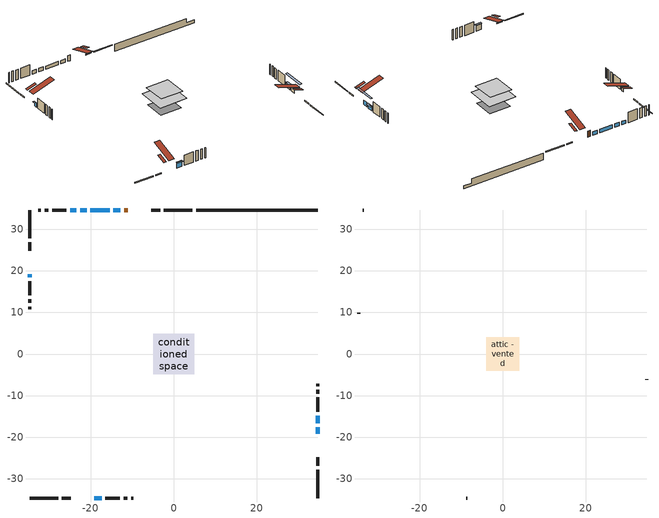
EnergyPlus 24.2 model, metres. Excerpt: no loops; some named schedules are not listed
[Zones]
conditioned space
 floor outside (Floor1 construction): -3.19,-3.19 -3.19,3.19 3.19,3.19 3.19,-3.19 z0.3
 floor adiabatic (AdiabaticFloorConstruction): -4.9,-4.9 -4.9,4.9 4.9,4.9 4.9,-4.9 z1.52
 floor foundation (Slab1 construction): -3.81,-3.51 -3.81,3.51 3.81,3.51 3.81,-3.51 z-2.11
 wall outside (RimJoist1 construction): 4.45,34.64 -2.35,34.64 / -34.64,-34.64 -27.84,-34.64 / -34.64,34.64 -34.64,27.84 / 34.64,-34.64 34.64,-27.84 z0.3:0.6
 wall outside (RimJoist2 construction): -3.28,34.64 -5.37,34.64 / -26.91,-34.64 -24.82,-34.64 / -34.64,26.91 -34.64,24.82 / 34.64,-26.91 34.64,-24.82 z0.3:0.6
 wall outside (AdiabaticWallConstruction 1): -11.03,34.64 -11.91,34.64 z0.3:2.33
 wall outside (AdiabaticWallConstruction): -12.84,34.64 -14.5,34.64 / -15.43,34.64 -20.06,34.64 / -20.99,34.64 -22.51,34.64 / -23.44,34.64 -24.91,34.64 z0.3:1.52; 34.64,-19.16 34.64,-17.58 z0.3:1.88; -19.16,-34.64 -17.35,-34.64 z0.3:2.28; -34.64,19.16 -34.64,18.44 z0.3:1.77; 34.64,-16.65 34.64,-14.82 z0.3:1.75
 wall outside (Wall1 construction): -25.83,34.64 -29.26,34.64 / -16.42,-34.64 -12.99,-34.64 / -34.64,17.52 -34.64,14.09 / 34.64,-13.89 34.64,-10.46 z0.3:3.96
 wall outside (Wall2 construction): -30.19,34.64 -31.07,34.64 / -12.06,-34.64 -11.19,-34.64 / -34.64,13.16 -34.64,12.28 / 34.64,-9.53 34.64,-8.66 z0.3:3.96
 wall outside (Wall3 construction): -32,34.64 -32.54,34.64 / -10.26,-34.64 -9.71,-34.64 / -34.64,11.35 -34.64,10.81 / 34.64,-7.73 34.64,-7.18 z0.3:3.96
 wall foundation (FoundationWall1 construction): 5.38,34.64,-2.11 5.38,34.64,0.3 31.71,34.64,0.3 31.71,34.64,-1.16 34.64,34.64,-1.16 34.64,34.64,-2.11
 window (WindowConstruction 5): -12.84,34.64 -14.5,34.64 z0.3:1.52
 window (WindowConstruction 7): 34.64,-19.15 34.64,-17.58 z0.3:1.88
 window (WindowConstruction): -15.43,34.64 -20.06,34.64 z0.3:1.52
 window (WindowConstruction 1): -19.15,-34.64 -17.35,-34.64 z0.3:2.28
 window (WindowConstruction 2): -34.64,19.15 -34.64,18.44 z0.3:1.77
 window (WindowConstruction 3): 34.64,-16.65 34.64,-14.82 z0.3:1.75
 window (WindowConstruction 4): -20.99,34.64 -22.51,34.64 z0.3:1.52
 window (WindowConstruction 6): -23.44,34.64 -24.9,34.64 z0.3:1.52
 door (Door): -11.04,34.64 -11.91,34.64 z0.3:2.33
 ceiling adiabatic (AdiabaticFloorConstruction): 4.9,-4.9 4.9,4.9 -4.9,4.9 -4.9,-4.9 z1.52
 roof outside (Roof1 construction): -7.13,34.64,3.96 -7.13,31.46,5.02 -6.29,31.46,5.02 -6.29,34.64,3.96; -23.06,-34.64,3.96 -23.06,-31.46,5.02 -23.9,-31.46,5.02 -23.9,-34.64,3.96; -34.64,23.06,3.96 -31.46,23.06,5.02 -31.46,23.9,5.02 -34.64,23.9,3.96; 34.64,-23.06,3.96 31.46,-23.06,5.02 31.46,-23.9,5.02 34.64,-23.9,3.96
attic - vented
 floor to conditioned space (Floor2 construction Reversed): -3.98,-3.98 -3.98,3.98 3.98,3.98 3.98,-3.98 z3.96
 wall outside (Wall4 construction): -33.47,34.64 -33.71,34.64 / -8.78,-34.64 -8.54,-34.64 / -34.64,9.88 -34.64,9.64 / 34.64,-6.25 34.64,-6.01 z0.3:3.96
 roof outside (Roof2 construction): -10.11,34.64,3.96 -10.11,26.88,6.54 -8.06,26.88,6.54 -8.06,34.64,3.96; -20.08,-34.64,3.96 -20.08,-26.88,6.54 -22.13,-26.88,6.54 -22.13,-34.64,3.96; -34.64,20.08,3.96 -26.88,20.08,6.54 -26.88,22.13,6.54 -34.64,22.13,3.96; 34.64,-20.08,3.96 26.88,-20.08,6.54 26.88,-22.13,6.54 34.64,-22.13,3.96
shading: 34.64,-14.53 34.64,-22.21 35.25,-22.21 35.25,-14.53 z4.93; -17.2,-34.64 -19.3,-34.64 -19.3,-35.25 -17.2,-35.25 z2.43; -34.64,18.3 -34.64,19.3 -35.25,19.3 -35.25,18.3 z1.92; 34.64,-14.67 34.64,-16.8 35.25,-16.8 35.25,-14.67 z1.9
[Building]
Building 1: Terrain=Suburbs
[Site:Location]
Quebec Intl AP_QC: Latitude {deg}=46.8; Longitude {deg}=-71.38; Time Zone {hr}=-5; Elevation {m}=74; Keep Site Location Information=Yes
[Site:GroundTemperature:Shallow]
0.0108218, -2.24938, -2.43038, -1.3578, 2.94801, 7.23376, 10.9493, 13.303, 13.5029, 11.5886, 7.96783, 3.81355
[Site:WaterMainsTemperature]
Calculation Method=Schedule; Temperature Schedule=mains temperature schedule
[Material] Roughness=Rough; Thermal Absorptance=0.9
Name | Thickness {m} | Conductivity {W/m-K} | Density {kg/m3} | Specific Heat {J/kg-K} | Solar Absorptance | Visible Absorptance
asphalt or fiberglass shingles | 0.00635 | 0.162714 | 1121.4 | 1465.45 | 0.4 | 0.4
ceiling loosefill ins | 0.254 | 0.0480833 | 16.02 | 1046.75 | 0.7 | 0.7
ceiling stud and cavity | 0.1397 | 0.166325 | 65.682 | 1177.47 | 0.7 | 0.7
concrete 4.0 in. | 0.1016 | 1.803125 | 2242.8 | 837.4 | 0.7 | 0.7
concrete 8.0 in. | 0.2032 | 1.803125 | 2242.8 | 837.4 | 0.7 | 0.7
door material | 0.04445 | 0.053851 | 512.64 | 1214.23 | 0.7 | 0.7
exterior vertical ins | 0.0675001 | 0.029427 | 32.04 | 1214.23 | 0.7 | 0.7
floor covering | 0.0127 | 0.0433444 | 54.468 | 1339.84 | 0.6 | 0.6
floor rigid ins; rim joist rigid ins; roof rigid ins; wall rigid ins | 0.051816 | 0.029427 | 32.04 | 1214.23 | 0.7 | 0.7
floor rigid ins 1; wall rigid ins 1 | 0.512978 | 0.029427 | 32.04 | 1214.23 | 0.7 | 0.7
floor stud and cavity | 0.1397 | 0.303746 | 92.3553 | 1139.71 | 0.7 | 0.7
floor stud and cavity 1 | 0.1397 | 1.75129 | 37.0049 | 1207.88 | 0.7 | 0.7
furniture material conditioned space 1 | 0.1524 | 0.115458 | 640.8 | 1214.23 | 0.6 | 0.6
gypsum board | 0.0127 | 0.160291 | 801 | 837.4 | 0.6 | 0.6
gypsum board 1 | 0.0127 | 0.160291 | 801 | 837.4 | 0.7 | 0.7
osb sheathing 0.5 in. | 0.0127 | 0.115458 | 512.64 | 1214.23 | 0.7 | 0.7
osb sheathing 0.75 in. | 0.01905 | 0.115458 | 512.64 | 1214.23 | 0.7 | 0.7
osb sheathing 2.0 in. | 0.0508 | 0.115458 | 512.64 | 1214.23 | 0.7 | 0.7
rim joist stud and cavity | 0.0508 | 0.243296 | 125.044 | 1163.47 | 0.6 | 0.6
rim joist stud and cavity 1 | 0.0508 | 0.254006 | 125.044 | 1163.47 | 0.6 | 0.6
roof stud and cavity | 0.2032 | 2.03228 | 78.34581 | 1123.46 | 0.7 | 0.7
wall stud and cavity | 0.1397 | 0.151991 | 139.0536 | 1170.24 | 0.7 | 0.7
wall stud and cavity 1 | 0.1397 | 0.166679 | 139.0536 | 1170.24 | 0.7 | 0.7
wall stud and cavity 2 | 0.1397 | 0.308719 | 139.0536 | 1170.24 | 0.7 | 0.7
wall stud and cavity 3 | 0.0889 | 6.1454 | 50.32683 | 1063.81 | 0.6 | 0.6
wall stud and cavity 4 | 0.0889 | 0.380278 | 52.3479 | 1209.89 | 0.7 | 0.7
wall stud and cavity 5 | 0.0889 | 0.391764 | 83.0341 | 1211.67 | 0.7 | 0.7
wood siding | 0.0254 | 0.102417 | 544.68 | 1172.36 | 0.4 | 0.4
wood siding 1 | 0.00254 | 0.102417 | 544.68 | 1172.36 | 0.4 | 0.4
wood siding 2; wood siding 3; wood siding 4 | 0.0254 | 0.102417 | 544.68 | 1172.36 | 0.7 | 0.7
[WindowMaterial:SimpleGlazingSystem]
Name | U-Factor {W/m2-K} | Solar Heat Gain Coefficient
WindowMaterial | 2.906 | 0.64
WindowMaterial 1 | 2.97981 | 0.59
WindowMaterial 2 | 2.96562 | 0.56
WindowMaterial 3 | 2.90827 | 0.64
WindowMaterial 4 | 2.92474 | 0.62
WindowMaterial 5 | 3.56635 | 0.7
WindowMaterial 6 | 2.98606 | 0.53
WindowMaterial 7 | 2.91111 | 0.64
[Construction]
AdiabaticFloorConstruction: floor stud and cavity 1, floor rigid ins 1, osb sheathing 0.75 in., floor covering
AdiabaticWallConstruction: wood siding 3, wall rigid ins 1, wall stud and cavity 4, gypsum board
AdiabaticWallConstruction 1: wood siding 4, wall rigid ins 1, wall stud and cavity 4, gypsum board
Door: door material
Floor1 construction: floor stud and cavity, floor rigid ins, osb sheathing 0.75 in., floor covering
Floor2 construction Reversed: gypsum board, ceiling stud and cavity, ceiling loosefill ins
FoundationWall1 construction: concrete 8.0 in., gypsum board 1
furniture construction conditioned space 1: furniture material conditioned space 1
PartitionWallConstruction: gypsum board, wall stud and cavity 5, gypsum board
RimJoist1 construction: wood siding 2, rim joist rigid ins, osb sheathing 2.0 in., rim joist stud and cavity
RimJoist2 construction: wood siding 2, rim joist rigid ins, osb sheathing 2.0 in., rim joist stud and cavity 1
Roof1 construction: asphalt or fiberglass shingles, roof rigid ins, osb sheathing 0.75 in., roof stud and cavity, gypsum board
Roof2 construction: asphalt or fiberglass shingles
Slab1 construction: concrete 4.0 in.
Wall1 construction: wood siding, wall rigid ins, osb sheathing 0.5 in., wall stud and cavity, gypsum board
Wall2 construction: wood siding, wall rigid ins, osb sheathing 0.5 in., wall stud and cavity 1, gypsum board
Wall3 construction: wood siding, wall rigid ins, osb sheathing 0.5 in., wall stud and cavity 2, gypsum board
Wall4 construction: wood siding 1, wall stud and cavity 3
WindowConstruction: WindowMaterial
WindowConstruction 1: WindowMaterial 1
WindowConstruction 2: WindowMaterial 2
WindowConstruction 3: WindowMaterial 3
WindowConstruction 4: WindowMaterial 4
WindowConstruction 5: WindowMaterial 5
WindowConstruction 6: WindowMaterial 6
WindowConstruction 7: WindowMaterial 7
[Zone] Multiplier=1; Part of Total Floor Area=Yes
Name | Volume {m3}
attic - vented | 26.6377
conditioned space | 381.9
[Space]
Name | Zone | Volume {m3}
attic - vented 1 | attic - vented | 26.6377
conditioned space 1 | conditioned space | 381.9
[ZoneInfiltration:EffectiveLeakageArea]
infil attic - vented 1: Zone or Space=attic - vented 1; Schedule=Always On Discrete; Effective Air Leakage Area {cm2}=2342.77; Stack Coefficient=0.00043418; Wind Coefficient=1.40785e-05
[ZoneMixing]
whole house fan mix: Zone or Space=attic - vented; Schedule=Always On Continuous; Design Flow Rate Calculation Method=Flow/Zone; Design Flow Rate {m3/s}=0; Source Zone or Space=conditioned space
[SurfaceProperty:ExposedFoundationPerimeter]
Slab1: Exposed Perimeter Calculation Method=TotalExposedPerimeter; Total Exposed Perimeter {m}=29.261
[InternalMass] Zone or ZoneList=conditioned space; Space or SpaceList=conditioned space 1
Name | Construction | Surface Area {m2}
furniture mass conditioned space 1 | furniture construction conditioned space 1 | 76.0879
partition wall mass | PartitionWallConstruction | 190.22
[Lights]
interior lighting: Zone or ZoneList or Space or SpaceList=conditioned space 1; Schedule=interior lighting schedule; Design Level Calculation Method=LightingLevel; Lighting Level {W}=343.2; Return Air Fraction=0; Fraction Radiant=0.6; Fraction Visible=0.2; Fraction Replaceable=1
[People]
occupants: Zone or ZoneList or Space or SpaceList=conditioned space 1; Number of People Schedule=occupants schedule; Number of People Calculation Method=People; Number of People=3; Fraction Radiant=0.314171; Sensible Heat Fraction=0.56303; Activity Level Schedule=occupants activity schedule; Carbon Dioxide Generation Rate {m3/s-W}=0; Enable ASHRAE 55 Comfort Warnings=No; Mean Radiant Temperature Calculation Type=EnclosureAveraged
[ElectricEquipment] Zone or ZoneList or Space or SpaceList=conditioned space 1; Design Level Calculation Method=EquipmentLevel
Name | Schedule | Design Level {W} | Fraction Latent | Fraction Radiant | Fraction Lost
clothes dryer | clothes dryer schedule | 140.772 | 0.015 | 0.081 | 0.85
clothes washer | clothes washer schedule | 32.1985 | 0.03 | 0.162 | 0.7
cooking range | cooking range schedule | 215.147 | 0.08 | 0.432 | 0.2
dishwasher | dishwasher schedule | 66.8632 | 0.3 | 0.18 | 0.4
fridge | fridge schedule | 72.9452 | 0 | 0.6 | 0
mech vent bath fan 0 | mech vent bath fan 0 schedule | 50.2 | 0 | 0 | 1
mech vent bath fan 1 | mech vent bath fan 1 schedule | 50.2 | 0 | 0 | 1
mech vent house fan | mech vent house fan schedule | 0.95 | 0 | 0 | 1
mech vent house fan cfis | mech vent house fan cfis schedule | 0 | 0 | 0 | 0
mech vent range fan 0 | mech vent range fan 0 schedule | 57 | 0 | 0 | 1
misc plug loads | misc plug loads schedule | 494.7 | 0.045 | 0.513 | 0.1
whole house fan | Always On Discrete | 0 | 0 | 0 | 1
[OtherEquipment] Zone or ZoneList or Space or SpaceList=conditioned space 1; Design Level Calculation Method=EquipmentLevel
Name | Fuel Type | Schedule | Design Level {W} | Fraction Latent | Fraction Radiant | Fraction Lost
clothes dryer 1 | Electricity | clothes dryer schedule | 0 | 0.015 | 0.081 | 0.85
cooking range 1 | Electricity | cooking range schedule | 0 | 0.08 | 0.432 | 0.2
general water use latent | None | general water use schedule | 62.594 | 1 | 0 | 0
general water use sensible | None | general water use schedule | -61.6891 | 0 | 0.6 | 0
mech vent house fan latent load | None | Always On Discrete | 0 | 1 | 0 | 0
mech vent house fan sensible load | None | Always On Discrete | 0 | 0 | 0 | 0
water heater energy adjustment1 | Electricity | Always On Discrete | 0.01 | 0 | 0 | 1
[ZoneInfiltration:DesignFlowRate] Zone or ZoneList or Space or SpaceList=conditioned space 1; Schedule=Always On Discrete; Design Flow Rate Calculation Method=Flow/Zone; Design Flow Rate {m3/s}=0
infil flow; natural vent flow; whole house fan flow
[AvailabilityManager:Scheduled]
air source heat pump airloop Availability Manager: Schedule=Always On Discrete
[Foundation:Kiva]
Foundation Kiva 1: Initial Indoor Air Temperature {C}=18; Wall Height Above Grade {m}=0.299984; Wall Depth Below Slab {m}=0.2032; Custom Block Material Name 1=exterior vertical ins; Custom Block Depth 1 {m}=2.40999; Custom Block X Position 1 {m}=0.2159; Custom Block Z Position 1 {m}=0
[Foundation:Kiva:Settings]
Soil Conductivity {W/m-K}=0.849921; Soil Density {kg/m3}=1842.3; Soil Specific Heat {J/kg-K}=418.7; Ground Solar Absorptivity=0.9; Ground Thermal Absorptivity=0.9; Ground Surface Roughness {m}=0.03; Far-Field Width {m}=40; Deep-Ground Boundary Condition=ZeroFlux; Deep-Ground Depth {m}=40; Minimum Cell Dimension {m}=0.2; Maximum Cell Growth Coefficient=3; Simulation Timestep=Timestep
[Exterior:Lights]
exterior lighting: Schedule=exterior lighting schedule; Design Level {W}=75.6
[EnergyManagementSystem:GlobalVariable]
air_source_heat_pump_airloop_Fan_RTF
infil_program_Qfan
infil_program_Qinf
natural_vent_program_Qnv
natural_vent_program_Qwhf
[EnergyManagementSystem:Sensor]
Name | Output:Variable or Output:Meter Index Key | Output:Variable or Output:Meter
airflow_gain | infil flow | Infiltration Sensible Heat Gain Energy
airflow_gain_1 | natural vent flow | Infiltration Sensible Heat Gain Energy
airflow_gain_2 | whole house fan flow | Infiltration Sensible Heat Gain Energy
airflow_loss | infil flow | Infiltration Sensible Heat Loss Energy
airflow_loss_1 | natural vent flow | Infiltration Sensible Heat Loss Energy
airflow_loss_2 | whole house fan flow | Infiltration Sensible Heat Loss Energy
clg_load_cond |  | Cooling:EnergyTransfer:Zone:CONDITIONED SPACE
clg_sp_s; clg_sp_s_1 | cooling setpoint | Schedule Value
clothes_dryer_exhaust_0_sch_s | clothes dryer exhaust 0 schedule | Schedule Value
cool_season | cooling season schedule | Schedule Value
htg_load_cond |  | Heating:EnergyTransfer:Zone:CONDITIONED SPACE
htg_sp_s; htg_sp_s_1 | heating setpoint | Schedule Value
ig_ee_conv | clothes dryer | Electric Equipment Convective Heating Energy
ig_ee_conv_2 | cooking range | Electric Equipment Convective Heating Energy
ig_ee_conv_4 | fridge | Electric Equipment Convective Heating Energy
ig_ee_conv_5 | misc plug loads | Electric Equipment Convective Heating Energy
ig_ee_conv_6 | whole house fan | Electric Equipment Convective Heating Energy
ig_ee_rad | clothes dryer | Electric Equipment Radiant Heating Energy
ig_ee_rad_2 | cooking range | Electric Equipment Radiant Heating Energy
ig_ee_rad_4 | fridge | Electric Equipment Radiant Heating Energy
ig_ee_rad_5 | misc plug loads | Electric Equipment Radiant Heating Energy
ig_ee_rad_6 | whole house fan | Electric Equipment Radiant Heating Energy
ig_lgt_conv | interior lighting | Lights Convective Heating Energy
ig_lgt_rad | interior lighting | Lights Radiant Heating Energy
ig_lgt_vis | interior lighting | Lights Visible Radiation Heating Energy
ig_oe_conv | clothes dryer 1 | Other Equipment Convective Heating Energy
ig_oe_conv_1 | cooking range 1 | Other Equipment Convective Heating Energy
ig_oe_conv_2 | general water use latent | Other Equipment Convective Heating Energy
ig_oe_conv_3 | general water use sensible | Other Equipment Convective Heating Energy
ig_oe_conv_4 | water heater energy adjustment1 | Other Equipment Convective Heating Energy
ig_oe_rad | clothes dryer 1 | Other Equipment Radiant Heating Energy
ig_oe_rad_1 | cooking range 1 | Other Equipment Radiant Heating Energy
ig_oe_rad_2 | general water use latent | Other Equipment Radiant Heating Energy
ig_oe_rad_3 | general water use sensible | Other Equipment Radiant Heating Energy
ig_oe_rad_4 | water heater energy adjustment1 | Other Equipment Radiant Heating Energy
ig_ppl_conv | occupants | People Convective Heating Energy
ig_ppl_rad | occupants | People Radiant Heating Energy
im_conv | furniture mass conditioned space 1 | Surface Inside Face Convection Heat Gain Energy
im_conv_1 | partition wall mass | Surface Inside Face Convection Heat Gain Energy
im_ig | furniture mass conditioned space 1 | Surface Inside Face Internal Gains Radiation Heat Gain Energy
im_ig_1 | partition wall mass | Surface Inside Face Internal Gains Radiation Heat Gain Energy
im_lgt | furniture mass conditioned space 1 | Surface Inside Face Lights Radiation Heat Gain Energy
im_lgt_1 | partition wall mass | Surface Inside Face Lights Radiation Heat Gain Energy
im_sol | furniture mass conditioned space 1 | Surface Inside Face Solar Radiation Heat Gain Energy
im_sol_1 | partition wall mass | Surface Inside Face Solar Radiation Heat Gain Energy
im_surf | furniture mass conditioned space 1 | Surface Inside Face Net Surface Thermal Radiation Heat Gain Energy
im_surf_1 | partition wall mass | Surface Inside Face Net Surface Thermal Radiation Heat Gain Energy
mech_vent_bath_fan_0_sch_s | mech vent bath fan 0 schedule | Schedule Value
mech_vent_bath_fan_1_sch_s | mech vent bath fan 1 schedule | Schedule Value
mech_vent_range_fan_0_sch_s | mech vent range fan 0 schedule | Schedule Value
mv_conv | mech vent bath fan 0 | Electric Equipment Convective Heating Energy
mv_conv_1 | mech vent bath fan 1 | Electric Equipment Convective Heating Energy
mv_conv_2 | mech vent house fan | Electric Equipment Convective Heating Energy
mv_conv_3 | mech vent house fan cfis | Electric Equipment Convective Heating Energy
mv_conv_4 | mech vent range fan 0 | Electric Equipment Convective Heating Energy
mv_conv_5 | mech vent house fan latent load | Other Equipment Convective Heating Energy
mv_conv_6 | mech vent house fan sensible load | Other Equipment Convective Heating Energy
mv_rad | mech vent bath fan 0 | Electric Equipment Radiant Heating Energy
mv_rad_1 | mech vent bath fan 1 | Electric Equipment Radiant Heating Energy
mv_rad_2 | mech vent house fan | Electric Equipment Radiant Heating Energy
mv_rad_3 | mech vent house fan cfis | Electric Equipment Radiant Heating Energy
mv_rad_4 | mech vent range fan 0 | Electric Equipment Radiant Heating Energy
mv_rad_5 | mech vent house fan latent load | Other Equipment Radiant Heating Energy
mv_rad_6 | mech vent house fan sensible load | Other Equipment Radiant Heating Energy
natural_vent_s | natural vent schedule | Schedule Value
out_pb_s |  | Site Outdoor Air Barometric Pressure
out_wt_s |  | Site Outdoor Air Humidity Ratio
site_vw_s |  | Site Wind Speed
ss_back_out | Window1 | Surface Window Shortwave from Zone Back Out Window Heat Transfer Rate
ss_back_out_1 | Window10 | Surface Window Shortwave from Zone Back Out Window Heat Transfer Rate
ss_back_out_2 | Window2 | Surface Window Shortwave from Zone Back Out Window Heat Transfer Rate
ss_back_out_3 | Window4 | Surface Window Shortwave from Zone Back Out Window Heat Transfer Rate
ss_back_out_4 | Window5 | Surface Window Shortwave from Zone Back Out Window Heat Transfer Rate
ss_back_out_5 | Window6 | Surface Window Shortwave from Zone Back Out Window Heat Transfer Rate
ss_back_out_6 | Window7 | Surface Window Shortwave from Zone Back Out Window Heat Transfer Rate
ss_back_out_7 | Window8 | Surface Window Shortwave from Zone Back Out Window Heat Transfer Rate
ss_conv | Door1 | Surface Inside Face Convection Heat Gain Energy
ss_conv_1 | Window1 | Surface Inside Face Convection Heat Gain Energy
ss_conv_2 | Window10 | Surface Inside Face Convection Heat Gain Energy
ss_conv_3 | Window2 | Surface Inside Face Convection Heat Gain Energy
ss_conv_4 | Window4 | Surface Inside Face Convection Heat Gain Energy
ss_conv_5 | Window5 | Surface Inside Face Convection Heat Gain Energy
ss_conv_6 | Window6 | Surface Inside Face Convection Heat Gain Energy
ss_conv_7 | Window7 | Surface Inside Face Convection Heat Gain Energy
ss_conv_8 | Window8 | Surface Inside Face Convection Heat Gain Energy
ss_ig | Door1 | Surface Inside Face Internal Gains Radiation Heat Gain Energy
ss_ig_1 | Window1 | Surface Inside Face Internal Gains Radiation Heat Gain Energy
ss_ig_2 | Window10 | Surface Inside Face Internal Gains Radiation Heat Gain Energy
ss_ig_3 | Window2 | Surface Inside Face Internal Gains Radiation Heat Gain Energy
ss_ig_4 | Window4 | Surface Inside Face Internal Gains Radiation Heat Gain Energy
ss_ig_5 | Window5 | Surface Inside Face Internal Gains Radiation Heat Gain Energy
ss_ig_6 | Window6 | Surface Inside Face Internal Gains Radiation Heat Gain Energy
ss_ig_7 | Window7 | Surface Inside Face Internal Gains Radiation Heat Gain Energy
ss_ig_8 | Window8 | Surface Inside Face Internal Gains Radiation Heat Gain Energy
ss_lgt | Door1 | Surface Inside Face Lights Radiation Heat Gain Energy
ss_sol | Door1 | Surface Inside Face Solar Radiation Heat Gain Energy
ss_surf | Door1 | Surface Inside Face Net Surface Thermal Radiation Heat Gain Energy
ss_surf_1 | Window1 | Surface Inside Face Net Surface Thermal Radiation Heat Gain Energy
ss_surf_2 | Window10 | Surface Inside Face Net Surface Thermal Radiation Heat Gain Energy
ss_surf_3 | Window2 | Surface Inside Face Net Surface Thermal Radiation Heat Gain Energy
ss_surf_4 | Window4 | Surface Inside Face Net Surface Thermal Radiation Heat Gain Energy
ss_surf_5 | Window5 | Surface Inside Face Net Surface Thermal Radiation Heat Gain Energy
ss_surf_6 | Window6 | Surface Inside Face Net Surface Thermal Radiation Heat Gain Energy
ss_surf_7 | Window7 | Surface Inside Face Net Surface Thermal Radiation Heat Gain Energy
ss_surf_8 | Window8 | Surface Inside Face Net Surface Thermal Radiation Heat Gain Energy
ss_trans_in | Window1 | Surface Window Transmitted Solar Radiation Rate
ss_trans_in_1 | Window10 | Surface Window Transmitted Solar Radiation Rate
ss_trans_in_2 | Window2 | Surface Window Transmitted Solar Radiation Rate
ss_trans_in_3 | Window4 | Surface Window Transmitted Solar Radiation Rate
ss_trans_in_4 | Window5 | Surface Window Transmitted Solar Radiation Rate
ss_trans_in_5 | Window6 | Surface Window Transmitted Solar Radiation Rate
ss_trans_in_6 | Window7 | Surface Window Transmitted Solar Radiation Rate
ss_trans_in_7 | Window8 | Surface Window Transmitted Solar Radiation Rate
ss_trans_out | Window1 | Surface Inside Face Initial Transmitted Diffuse Transmitted Out Window Solar Radiation Rate
ss_trans_out_1 | Window10 | Surface Inside Face Initial Transmitted Diffuse Transmitted Out Window Solar Radiation Rate
ss_trans_out_2 | Window2 | Surface Inside Face Initial Transmitted Diffuse Transmitted Out Window Solar Radiation Rate
ss_trans_out_3 | Window4 | Surface Inside Face Initial Transmitted Diffuse Transmitted Out Window Solar Radiation Rate
ss_trans_out_4 | Window5 | Surface Inside Face Initial Transmitted Diffuse Transmitted Out Window Solar Radiation Rate
ss_trans_out_5 | Window6 | Surface Inside Face Initial Transmitted Diffuse Transmitted Out Window Solar Radiation Rate
ss_trans_out_6 | Window7 | Surface Inside Face Initial Transmitted Diffuse Transmitted Out Window Solar Radiation Rate
ss_trans_out_7 | Window8 | Surface Inside Face Initial Transmitted Diffuse Transmitted Out Window Solar Radiation Rate
s_conv | Floor1 | Surface Inside Face Convection Heat Gain Energy
s_conv_1 | Floor2 | Surface Inside Face Convection Heat Gain Energy
s_conv_10 | RimJoist2:180 | Surface Inside Face Convection Heat Gain Energy
s_conv_11 | RimJoist2:270 | Surface Inside Face Convection Heat Gain Energy
s_conv_12 | RimJoist2:90 | Surface Inside Face Convection Heat Gain Energy
s_conv_13 | Roof1:0 | Surface Inside Face Convection Heat Gain Energy
s_conv_14 | Roof1:180 | Surface Inside Face Convection Heat Gain Energy
s_conv_15 | Roof1:270 | Surface Inside Face Convection Heat Gain Energy
s_conv_16 | Roof1:90 | Surface Inside Face Convection Heat Gain Energy
s_conv_17 | Slab1 | Surface Inside Face Convection Heat Gain Energy
s_conv_18 | Wall1:0 | Surface Inside Face Convection Heat Gain Energy
s_conv_19 | Wall1:180 | Surface Inside Face Convection Heat Gain Energy
s_conv_2 | FoundationWall1 | Surface Inside Face Convection Heat Gain Energy
s_conv_20 | Wall1:270 | Surface Inside Face Convection Heat Gain Energy
s_conv_21 | Wall1:90 | Surface Inside Face Convection Heat Gain Energy
s_conv_22 | Wall2:0 | Surface Inside Face Convection Heat Gain Energy
s_conv_23 | Wall2:180 | Surface Inside Face Convection Heat Gain Energy
s_conv_24 | Wall2:270 | Surface Inside Face Convection Heat Gain Energy
s_conv_25 | Wall2:90 | Surface Inside Face Convection Heat Gain Energy
s_conv_26 | Wall3:0 | Surface Inside Face Convection Heat Gain Energy
s_conv_27 | Wall3:180 | Surface Inside Face Convection Heat Gain Energy
s_conv_28 | Wall3:270 | Surface Inside Face Convection Heat Gain Energy
s_conv_29 | Wall3:90 | Surface Inside Face Convection Heat Gain Energy
s_conv_3 | inferred conditioned ceiling | Surface Inside Face Convection Heat Gain Energy
s_conv_4 | inferred conditioned floor | Surface Inside Face Convection Heat Gain Energy
s_conv_5 | RimJoist1:0 | Surface Inside Face Convection Heat Gain Energy
s_conv_6 | RimJoist1:180 | Surface Inside Face Convection Heat Gain Energy
s_conv_7 | RimJoist1:270 | Surface Inside Face Convection Heat Gain Energy
